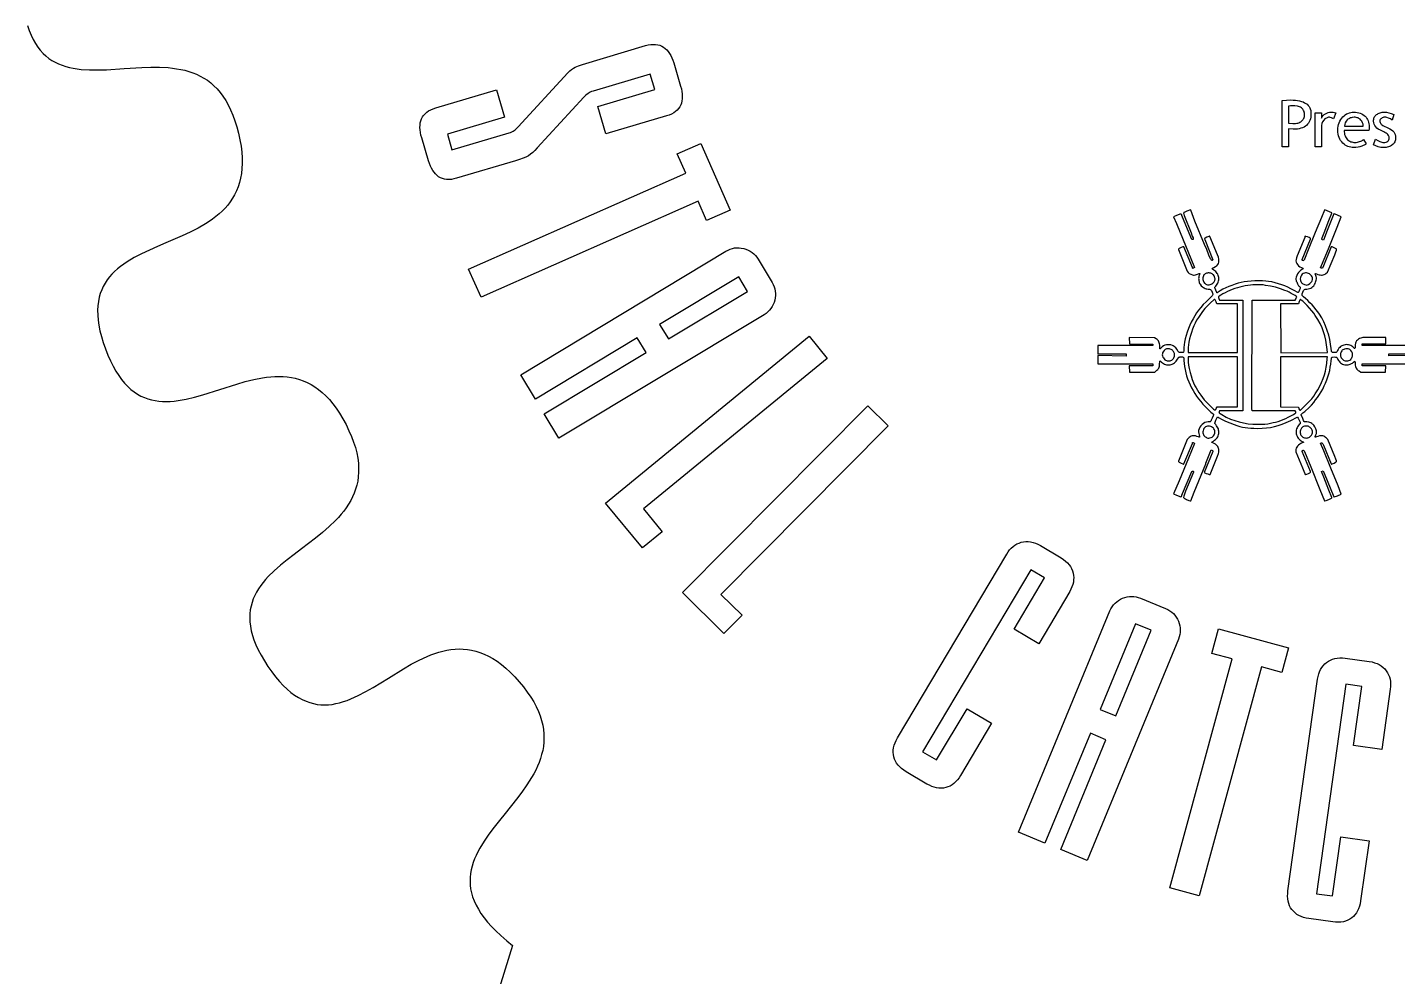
# Model space of a CAD drawing. Extents: x 6 to 265, y -82 to 305.
# Drawn here: x 10.3 to 128, y 79.3 to 160.9 of the extents above; entities that cross this region are included whole.
import ezdxf

# ---------------------------------------------------------------- set-up
doc = ezdxf.new("R2010")
doc.units = 0
doc.layers.add('PAGR', color=18, linetype='CONTINUOUS')

msp = doc.modelspace()

# ---------------------------------------------------------------- linework, layer by layer
at = {"layer": 'PAGR'}
msp.add_lwpolyline([(10.29, 161.05), (10.43, 160.62), (10.6, 160.22), (10.77, 159.85), (10.97, 159.51), (11.17, 159.21), (11.39, 158.93), (11.63, 158.67), (11.87, 158.45), (12.13, 158.24), (12.4, 158.06), (12.68, 157.9), (12.97, 157.76), (13.27, 157.64), (13.58, 157.54), (13.9, 157.46), (14.23, 157.39), (14.56, 157.33), (14.9, 157.29), (15.61, 157.25), (16.33, 157.24), (17.07, 157.26), (18.59, 157.36), (20.13, 157.46), (20.89, 157.48), (21.65, 157.48), (22.39, 157.44), (22.75, 157.4), (23.11, 157.35), (23.47, 157.29), (23.82, 157.21), (24.16, 157.12), (24.49, 157), (24.82, 156.87), (25.14, 156.72), (25.45, 156.54), (25.75, 156.35), (26.04, 156.13), (26.32, 155.88), (26.59, 155.61), (26.85, 155.31), (27.09, 154.98), (27.33, 154.63), (27.55, 154.24), (27.75, 153.82), (27.95, 153.37), (28.12, 152.88), (28.28, 152.36), (28.43, 151.8), (28.55, 151.23), (28.65, 150.69), (28.71, 150.17), (28.74, 149.68), (28.75, 149.21), (28.72, 148.77), (28.68, 148.34), (28.61, 147.94), (28.51, 147.56), (28.39, 147.19), (28.25, 146.85), (28.09, 146.52), (27.91, 146.21), (27.72, 145.91), (27.5, 145.63), (27.27, 145.36), (27.02, 145.11), (26.76, 144.87), (26.49, 144.64), (26.2, 144.42), (25.9, 144.22), (25.59, 144.02), (24.95, 143.65), (24.28, 143.3), (23.58, 142.98), (22.17, 142.37), (21.46, 142.07), (20.77, 141.76), (20.1, 141.44), (19.46, 141.11), (18.85, 140.75), (18.56, 140.56), (18.29, 140.35), (18.03, 140.15), (17.78, 139.93), (17.55, 139.69), (17.34, 139.45), (17.14, 139.19), (16.96, 138.93), (16.81, 138.64), (16.67, 138.34), (16.55, 138.03), (16.46, 137.7), (16.39, 137.35), (16.34, 136.98), (16.32, 136.59), (16.33, 136.18), (16.36, 135.75), (16.43, 135.3), (16.52, 134.83), (16.65, 134.33), (16.8, 133.81), (16.99, 133.27), (17.2, 132.73), (17.42, 132.23), (17.65, 131.78), (17.88, 131.36), (18.13, 130.97), (18.38, 130.63), (18.64, 130.31), (18.91, 130.03), (19.18, 129.78), (19.46, 129.57), (19.74, 129.38), (20.04, 129.21), (20.34, 129.08), (20.64, 128.97), (20.95, 128.88), (21.26, 128.82), (21.58, 128.77), (21.91, 128.75), (22.24, 128.74), (22.57, 128.76), (22.91, 128.78), (23.25, 128.83), (23.94, 128.95), (24.65, 129.12), (25.36, 129.32), (26.81, 129.78), (28.28, 130.25), (29.01, 130.46), (29.75, 130.64), (30.48, 130.78), (30.84, 130.84), (31.2, 130.87), (31.56, 130.9), (31.92, 130.91), (32.27, 130.89), (32.62, 130.87), (32.97, 130.82), (33.31, 130.74), (33.66, 130.65), (33.99, 130.53), (34.33, 130.39), (34.66, 130.22), (34.98, 130.02), (35.3, 129.79), (35.62, 129.53), (35.93, 129.24), (36.24, 128.92), (36.54, 128.56), (36.83, 128.17), (37.12, 127.74), (37.4, 127.27), (37.67, 126.76), (37.92, 126.24), (38.14, 125.74), (38.32, 125.25), (38.47, 124.78), (38.59, 124.33), (38.67, 123.89), (38.73, 123.46), (38.75, 123.06), (38.75, 122.66), (38.72, 122.28), (38.67, 121.91), (38.59, 121.55), (38.49, 121.2), (38.37, 120.87), (38.23, 120.54), (38.07, 120.23), (37.89, 119.92), (37.69, 119.62), (37.48, 119.33), (37.25, 119.05), (37.01, 118.78), (36.76, 118.51), (36.22, 117.99), (35.65, 117.5), (35.05, 117.01), (33.83, 116.08), (33.22, 115.61), (32.62, 115.15), (32.04, 114.68), (31.5, 114.2), (30.99, 113.7), (30.76, 113.44), (30.54, 113.18), (30.34, 112.92), (30.15, 112.64), (29.98, 112.36), (29.83, 112.07), (29.7, 111.78), (29.59, 111.47), (29.51, 111.16), (29.44, 110.84), (29.41, 110.5), (29.39, 110.16), (29.41, 109.8), (29.45, 109.43), (29.52, 109.05), (29.63, 108.65), (29.76, 108.25), (29.93, 107.82), (30.13, 107.39), (30.37, 106.94), (30.65, 106.47), (30.96, 105.98), (31.29, 105.51), (31.62, 105.08), (31.95, 104.69), (32.28, 104.34), (32.6, 104.03), (32.93, 103.75), (33.25, 103.51), (33.58, 103.3), (33.9, 103.13), (34.23, 102.98), (34.55, 102.87), (34.87, 102.78), (35.19, 102.72), (35.51, 102.68), (35.84, 102.68), (36.16, 102.69), (36.48, 102.72), (36.8, 102.78), (37.12, 102.86), (37.44, 102.95), (37.76, 103.06), (38.08, 103.18), (38.72, 103.47), (39.36, 103.81), (40.01, 104.17), (41.31, 104.97), (42.62, 105.78), (43.28, 106.16), (43.95, 106.52), (44.63, 106.83), (44.97, 106.97), (45.31, 107.1), (45.65, 107.21), (45.99, 107.3), (46.34, 107.37), (46.69, 107.43), (47.04, 107.47), (47.39, 107.48), (47.74, 107.47), (48.1, 107.44), (48.45, 107.38), (48.82, 107.3), (49.18, 107.18), (49.54, 107.04), (49.91, 106.86), (50.28, 106.66), (50.65, 106.42), (51.03, 106.14), (51.41, 105.83), (51.79, 105.48), (52.17, 105.09), (52.56, 104.66), (52.93, 104.22), (53.25, 103.78), (53.55, 103.35), (53.8, 102.93), (54.02, 102.52), (54.21, 102.11), (54.36, 101.72), (54.48, 101.32), (54.57, 100.94), (54.64, 100.56), (54.67, 100.19), (54.68, 99.82), (54.67, 99.46), (54.63, 99.1), (54.57, 98.75), (54.48, 98.41), (54.38, 98.07), (54.26, 97.73), (54.12, 97.4), (53.97, 97.07), (53.8, 96.75), (53.62, 96.42), (53.22, 95.79), (52.79, 95.17), (52.32, 94.56), (51.35, 93.35), (50.87, 92.75), (50.4, 92.15), (49.95, 91.56), (49.54, 90.96), (49.17, 90.35), (49, 90.05), (48.85, 89.74), (48.72, 89.43), (48.6, 89.12), (48.5, 88.81), (48.43, 88.49), (48.37, 88.17), (48.34, 87.85), (48.33, 87.52), (48.34, 87.19), (48.38, 86.86), (48.45, 86.52), (48.55, 86.18), (48.68, 85.83), (48.84, 85.47), (49.04, 85.12), (49.26, 84.75), (49.53, 84.38), (49.83, 84.01), (50.16, 83.63), (50.54, 83.24), (50.96, 82.84), (51.48, 82.39), (51.99, 82), (36.02, 30.45, 0.074892)], format="xyb", dxfattribs=at)
for points in [[(51.68, 151.84), (51.81, 151.88), (51.93, 151.92), (52.03, 151.97), (52.11, 152.03), (52.2, 152.09), (52.28, 152.17), (52.47, 152.36), (56.73, 156.99), (56.9, 157.16), (57.06, 157.29), (57.21, 157.4), (57.36, 157.48), (57.66, 157.61), (58, 157.72), (63.42, 159.33), (63.65, 159.39), (63.87, 159.43), (64.08, 159.44), (64.28, 159.44), (64.47, 159.41), (64.64, 159.36), (64.81, 159.29), (64.96, 159.2), (65.1, 159.09), (65.24, 158.97), (65.36, 158.82), (65.47, 158.66), (65.58, 158.48), (65.67, 158.29), (65.76, 158.07), (65.83, 157.84), (66.42, 155.85), (66.49, 155.62), (66.53, 155.39), (66.56, 155.18), (66.57, 154.97), (66.56, 154.77), (66.53, 154.58), (66.49, 154.4), (66.43, 154.23), (66.35, 154.07), (66.25, 153.93), (66.13, 153.79), (65.99, 153.67), (65.83, 153.55), (65.64, 153.45), (65.44, 153.36), (65.21, 153.29), (60, 151.74), (59.3, 154.09), (64.21, 155.55), (63.82, 156.89), (58.91, 155.43), (58.78, 155.39), (58.66, 155.34), (58.56, 155.28), (58.47, 155.22), (58.29, 155.08), (58.12, 154.91), (54.11, 150.55), (53.9, 150.31), (53.71, 150.14), (53.53, 149.99), (53.34, 149.86), (53.13, 149.75), (52.88, 149.65), (52.59, 149.55), (52.23, 149.44), (47.17, 147.94), (46.94, 147.88), (46.72, 147.84), (46.51, 147.83), (46.31, 147.83), (46.12, 147.86), (45.95, 147.9), (45.78, 147.97), (45.63, 148.07), (45.49, 148.18), (45.35, 148.3), (45.23, 148.45), (45.12, 148.61), (45.01, 148.79), (44.92, 148.98), (44.83, 149.2), (44.76, 149.43), (44.17, 151.42), (44.1, 151.65), (44.06, 151.88), (44.03, 152.09), (44.02, 152.3), (44.03, 152.5), (44.05, 152.69), (44.1, 152.87), (44.16, 153.04), (44.24, 153.2), (44.34, 153.34), (44.46, 153.48), (44.6, 153.6), (44.76, 153.72), (44.95, 153.82), (45.15, 153.9), (45.38, 153.98), (50.59, 155.53), (51.29, 153.17), (46.38, 151.72), (46.77, 150.38)], [(118.66, 152.17), (118.66, 150.63), (118.11, 150.63), (118.11, 154.63), (118.86, 154.66), (119.07, 154.65), (119.27, 154.64), (119.45, 154.62), (119.62, 154.58), (119.78, 154.54), (119.92, 154.49), (120.05, 154.43), (120.17, 154.37), (120.27, 154.29), (120.36, 154.2), (120.43, 154.11), (120.49, 154), (120.54, 153.89), (120.58, 153.76), (120.6, 153.63), (120.6, 153.49), (120.6, 153.33), (120.58, 153.18), (120.55, 153.03), (120.51, 152.9), (120.45, 152.78), (120.39, 152.67), (120.31, 152.57), (120.22, 152.48), (120.12, 152.4), (120, 152.33), (119.88, 152.28), (119.74, 152.23), (119.59, 152.19), (119.43, 152.16), (119.25, 152.15), (119.06, 152.14)], [(118.66, 154.14), (118.66, 152.66), (119.03, 152.63), (119.26, 152.65), (119.37, 152.66), (119.47, 152.68), (119.56, 152.71), (119.64, 152.75), (119.72, 152.79), (119.79, 152.83), (119.85, 152.89), (119.9, 152.95), (119.94, 153.01), (119.98, 153.08), (120.01, 153.16), (120.03, 153.25), (120.04, 153.34), (120.04, 153.43), (120.04, 153.52), (120.02, 153.61), (120, 153.68), (119.97, 153.75), (119.94, 153.82), (119.89, 153.88), (119.83, 153.93), (119.77, 153.98), (119.7, 154.03), (119.62, 154.06), (119.53, 154.09), (119.43, 154.12), (119.21, 154.15), (118.96, 154.17), (118.83, 154.16)], [(122.52, 153.05), (122.43, 153.11), (122.35, 153.14), (122.26, 153.16), (122.18, 153.17), (122.11, 153.17), (122.04, 153.16), (121.98, 153.14), (121.92, 153.11), (121.86, 153.07), (121.8, 153.03), (121.69, 152.92), (121.6, 152.79), (121.54, 152.64), (121.5, 152.48), (121.49, 152.31), (121.49, 150.63), (120.97, 150.63), (120.97, 153.55), (121.49, 153.55), (121.49, 153.09), (121.56, 153.21), (121.65, 153.32), (121.74, 153.41), (121.84, 153.48), (121.95, 153.54), (122.07, 153.58), (122.2, 153.6), (122.33, 153.61), (122.5, 153.6), (122.73, 153.56)], [(125.56, 152.04), (123.46, 152.04), (123.46, 151.92), (123.47, 151.8), (123.49, 151.69), (123.53, 151.59), (123.57, 151.49), (123.61, 151.41), (123.67, 151.33), (123.74, 151.25), (123.8, 151.2), (123.87, 151.15), (123.94, 151.11), (124.02, 151.07), (124.1, 151.05), (124.19, 151.03), (124.28, 151.02), (124.37, 151.01), (124.48, 151.02), (124.59, 151.03), (124.69, 151.05), (124.78, 151.08), (124.87, 151.11), (124.96, 151.16), (125.04, 151.21), (125.12, 151.27), (125.34, 150.9), (125.27, 150.84), (125.18, 150.79), (125.08, 150.74), (124.97, 150.69), (124.81, 150.64), (124.64, 150.61), (124.46, 150.58), (124.27, 150.58), (124.14, 150.58), (124.01, 150.6), (123.88, 150.63), (123.76, 150.67), (123.65, 150.72), (123.54, 150.79), (123.44, 150.86), (123.34, 150.95), (123.24, 151.06), (123.15, 151.17), (123.08, 151.3), (123.02, 151.43), (122.97, 151.58), (122.94, 151.73), (122.92, 151.89), (122.91, 152.06), (122.92, 152.24), (122.94, 152.4), (122.97, 152.56), (123.02, 152.71), (123.08, 152.85), (123.16, 152.98), (123.25, 153.11), (123.35, 153.22), (123.45, 153.31), (123.55, 153.39), (123.66, 153.46), (123.78, 153.51), (123.9, 153.55), (124.02, 153.58), (124.15, 153.6), (124.28, 153.61), (124.43, 153.6), (124.57, 153.59), (124.71, 153.56), (124.84, 153.52), (124.96, 153.47), (125.06, 153.41), (125.17, 153.34), (125.26, 153.26), (125.34, 153.17), (125.41, 153.07), (125.47, 152.97), (125.52, 152.86), (125.55, 152.75), (125.58, 152.62), (125.6, 152.5), (125.6, 152.36), (125.59, 152.19)], [(124.3, 153.17), (124.14, 153.16), (124.06, 153.14), (123.99, 153.12), (123.91, 153.08), (123.85, 153.05), (123.78, 153), (123.72, 152.95), (123.62, 152.84), (123.55, 152.71), (123.5, 152.57), (123.47, 152.42), (125.09, 152.42), (125.07, 152.57), (125.04, 152.71), (124.98, 152.83), (124.89, 152.94), (124.83, 153), (124.77, 153.04), (124.71, 153.08), (124.64, 153.12), (124.56, 153.14), (124.48, 153.16), (124.39, 153.17)], [(125.96, 150.81), (126.14, 151.3), (126.35, 151.17), (126.53, 151.08), (126.7, 151.03), (126.77, 151.02), (126.84, 151.01), (126.95, 151.02), (127.05, 151.04), (127.13, 151.07), (127.2, 151.11), (127.25, 151.17), (127.29, 151.24), (127.31, 151.32), (127.32, 151.42), (127.31, 151.49), (127.29, 151.56), (127.25, 151.62), (127.2, 151.69), (127.14, 151.75), (127.06, 151.81), (126.96, 151.86), (126.86, 151.91), (126.56, 152.06), (126.37, 152.16), (126.26, 152.25), (126.16, 152.35), (126.08, 152.47), (126.02, 152.58), (125.99, 152.71), (125.98, 152.84), (125.98, 152.93), (125.99, 153.02), (126.01, 153.09), (126.04, 153.17), (126.08, 153.23), (126.12, 153.3), (126.18, 153.35), (126.24, 153.41), (126.31, 153.45), (126.38, 153.5), (126.46, 153.53), (126.54, 153.56), (126.72, 153.6), (126.92, 153.61), (127.09, 153.6), (127.28, 153.56), (127.5, 153.5), (127.73, 153.41), (127.58, 152.93), (127.43, 153.03), (127.27, 153.11), (127.12, 153.16), (127.04, 153.17), (126.96, 153.17), (126.87, 153.17), (126.79, 153.15), (126.72, 153.12), (126.65, 153.08), (126.59, 153.04), (126.55, 152.99), (126.53, 152.93), (126.52, 152.86), (126.53, 152.8), (126.54, 152.73), (126.57, 152.67), (126.6, 152.62), (126.65, 152.57), (126.7, 152.52), (126.77, 152.48), (126.84, 152.44), (127.21, 152.27), (127.37, 152.19), (127.51, 152.1), (127.62, 152.01), (127.71, 151.91), (127.78, 151.81), (127.83, 151.69), (127.86, 151.56), (127.87, 151.41), (127.86, 151.32), (127.85, 151.23), (127.83, 151.14), (127.8, 151.06), (127.76, 150.99), (127.71, 150.92), (127.65, 150.86), (127.59, 150.8), (127.52, 150.75), (127.44, 150.7), (127.35, 150.66), (127.26, 150.63), (127.16, 150.61), (127.06, 150.59), (126.83, 150.58), (126.6, 150.59), (126.38, 150.63), (126.16, 150.71)], [(70.67, 145.2), (68.65, 144.31), (67.93, 145.96), (49.27, 137.72), (48.2, 140.13), (66.86, 148.37), (66.13, 150.02), (68.15, 150.91)], [(70.32, 141.66), (70.5, 141.76), (70.68, 141.84), (70.87, 141.9), (71.06, 141.94), (71.25, 141.95), (71.45, 141.95), (71.64, 141.93), (71.85, 141.89), (72.04, 141.83), (72.23, 141.76), (72.4, 141.67), (72.56, 141.56), (72.71, 141.44), (72.85, 141.3), (72.97, 141.14), (73.09, 140.97), (74.29, 138.98), (74.39, 138.8), (74.46, 138.61), (74.52, 138.43), (74.56, 138.24), (74.58, 138.04), (74.58, 137.85), (74.56, 137.65), (74.52, 137.45), (74.46, 137.25), (74.38, 137.07), (74.29, 136.9), (74.19, 136.74), (74.06, 136.59), (73.93, 136.45), (73.77, 136.32), (73.6, 136.21), (55.96, 125.6), (54.7, 127.7), (63.45, 132.96), (62.7, 134.22), (53.95, 128.95), (52.68, 131.05)], [(72.17, 138.21), (71.42, 139.46), (64.61, 135.37), (65.37, 134.12)], [(112.02, 138.82), (112.09, 138.86), (112.16, 138.91), (112.22, 138.98), (112.27, 139.04), (112.33, 139.15), (112.35, 139.2), (112.36, 139.25), (112.36, 139.3), (112.35, 139.36), (112.3, 139.49), (112.27, 139.56), (112.22, 139.62), (112.17, 139.67), (112.11, 139.71), (112.05, 139.75), (111.98, 139.77), (111.91, 139.79), (111.84, 139.8), (111.77, 139.8), (111.7, 139.79), (111.63, 139.78), (111.57, 139.75), (111.51, 139.71), (111.45, 139.67), (111.4, 139.62), (111.37, 139.55), (111.33, 139.47), (111.31, 139.38), (111.3, 139.3), (111.31, 139.22), (111.33, 139.14), (111.36, 139.07), (111.39, 139), (111.44, 138.93), (111.5, 138.88), (111.56, 138.84), (111.63, 138.8), (111.7, 138.78), (111.78, 138.77), (111.86, 138.77), (111.94, 138.79)], [(120.38, 138.81), (120.5, 138.88), (120.6, 138.97), (120.66, 139.05), (120.7, 139.13), (120.73, 139.22), (120.73, 139.3), (120.72, 139.38), (120.69, 139.46), (120.65, 139.54), (120.6, 139.61), (120.54, 139.67), (120.47, 139.72), (120.39, 139.76), (120.3, 139.79), (120.21, 139.81), (120.12, 139.8), (120.03, 139.78), (119.93, 139.74), (119.84, 139.68), (119.77, 139.6), (119.72, 139.5), (119.69, 139.39), (119.68, 139.28), (119.69, 139.16), (119.72, 139.06), (119.79, 138.96), (119.84, 138.91), (119.91, 138.86), (119.98, 138.82), (120.05, 138.79), (120.16, 138.76), (120.23, 138.75), (120.29, 138.77)], [(116.64, 126.81), (116.89, 126.84), (117.34, 126.93), (117.56, 126.98), (117.78, 127.04), (118, 127.11), (118.21, 127.19), (118.43, 127.28), (118.65, 127.39), (118.87, 127.51), (119.09, 127.64), (119.22, 127.72), (119.29, 127.77), (119.3, 127.79), (119.31, 127.82), (119.29, 127.86), (119.25, 127.95), (115.55, 127.95), (115.51, 128.14), (115.53, 137.45), (119.25, 137.47), (119.32, 137.6), (119.36, 137.7), (119.37, 137.74), (119.23, 137.85), (119.07, 137.95), (118.91, 138.04), (118.73, 138.13), (118.55, 138.22), (118.36, 138.3), (117.97, 138.44), (117.55, 138.57), (117.13, 138.66), (116.69, 138.73), (116.48, 138.76), (116.26, 138.77), (116.05, 138.78), (115.83, 138.78), (115.61, 138.76), (115.39, 138.74), (115.16, 138.71), (114.94, 138.68), (114.71, 138.63), (114.49, 138.58), (114.27, 138.51), (114.05, 138.45), (113.83, 138.37), (113.62, 138.29), (113.42, 138.19), (113.22, 138.1), (113.03, 137.99), (112.85, 137.88), (112.72, 137.8), (112.68, 137.77), (112.66, 137.75), (112.65, 137.72), (112.65, 137.69), (112.68, 137.61), (112.74, 137.47), (114.74, 137.47), (114.74, 127.95), (112.75, 127.95), (112.71, 127.87), (112.7, 127.84), (112.69, 127.82), (112.7, 127.79), (112.72, 127.77), (112.8, 127.71), (112.95, 127.62), (113.32, 127.41), (113.68, 127.24), (114.05, 127.1), (114.42, 126.99), (114.8, 126.9), (115.19, 126.84), (115.6, 126.81), (116.04, 126.8)], [(114.28, 132.96), (114.28, 137.13), (112.51, 137.13), (112.44, 137.31), (112.38, 137.44), (112.36, 137.48), (112.33, 137.5), (112.29, 137.52), (111.94, 137.19), (111.71, 136.96), (111.49, 136.73), (111.29, 136.48), (111.1, 136.23), (110.93, 135.98), (110.77, 135.73), (110.64, 135.48), (110.53, 135.25), (110.42, 134.97), (110.33, 134.69), (110.24, 134.41), (110.17, 134.13), (110.11, 133.86), (110.06, 133.61), (110.03, 133.39), (110.03, 133.19), (110.03, 132.96)], [(118, 132.94), (122.01, 132.96), (121.99, 133.23), (121.94, 133.63), (121.88, 134.01), (121.79, 134.38), (121.68, 134.74), (121.55, 135.09), (121.38, 135.44), (121.19, 135.79), (120.97, 136.15), (120.85, 136.33), (120.68, 136.54), (120.48, 136.77), (120.27, 136.99), (120.08, 137.19), (119.9, 137.36), (119.76, 137.47), (119.71, 137.5), (119.68, 137.51), (119.67, 137.5), (119.64, 137.46), (119.59, 137.33), (119.52, 137.15), (117.97, 137.13)], [(59.98, 120.02), (77.46, 134.35), (79.01, 132.45), (63.24, 119.52), (64.85, 117.55), (63.15, 116.16)], [(108.63, 132.3), (108.68, 132.34), (108.73, 132.39), (108.77, 132.45), (108.81, 132.51), (108.86, 132.63), (108.87, 132.74), (108.86, 132.86), (108.82, 132.98), (108.78, 133.05), (108.74, 133.11), (108.69, 133.16), (108.64, 133.2), (108.57, 133.23), (108.51, 133.25), (108.43, 133.27), (108.35, 133.27), (108.19, 133.26), (108.13, 133.24), (108.08, 133.22), (108.03, 133.18), (107.98, 133.14), (107.9, 133.03), (107.85, 132.94), (107.83, 132.85), (107.82, 132.76), (107.83, 132.66), (107.86, 132.57), (107.91, 132.49), (107.97, 132.4), (108.05, 132.33), (108.11, 132.29), (108.18, 132.27), (108.25, 132.25), (108.33, 132.24), (108.41, 132.24), (108.49, 132.25), (108.56, 132.27)], [(124.01, 132.37), (124.06, 132.43), (124.11, 132.5), (124.14, 132.58), (124.16, 132.65), (124.18, 132.78), (124.17, 132.85), (124.16, 132.91), (124.14, 132.97), (124.11, 133.02), (124.02, 133.14), (123.95, 133.21), (123.88, 133.25), (123.8, 133.27), (123.68, 133.27), (123.58, 133.27), (123.49, 133.25), (123.42, 133.23), (123.35, 133.19), (123.29, 133.15), (123.24, 133.09), (123.2, 133.02), (123.17, 132.94), (123.14, 132.86), (123.13, 132.78), (123.13, 132.71), (123.14, 132.64), (123.16, 132.58), (123.2, 132.51), (123.25, 132.45), (123.31, 132.38), (123.39, 132.31), (123.46, 132.27), (123.55, 132.25), (123.67, 132.24), (123.78, 132.25), (123.86, 132.26), (123.93, 132.3)], [(112.46, 128.14), (112.53, 128.29), (114.28, 128.29), (114.28, 132.58), (110.03, 132.58), (110.03, 132.35), (110.04, 132.13), (110.08, 131.86), (110.13, 131.57), (110.21, 131.25), (110.3, 130.94), (110.4, 130.63), (110.51, 130.35), (110.62, 130.1), (110.72, 129.91), (110.84, 129.71), (110.97, 129.51), (111.12, 129.3), (111.27, 129.1), (111.43, 128.9), (111.6, 128.71), (111.77, 128.54), (112.22, 128.09), (112.3, 128.04), (112.35, 128.02), (112.37, 128.02), (112.39, 128.03), (112.42, 128.06)], [(119.69, 127.99), (120.21, 128.51), (120.44, 128.75), (120.66, 128.99), (120.83, 129.21), (120.97, 129.4), (121.18, 129.74), (121.36, 130.06), (121.51, 130.39), (121.65, 130.72), (121.76, 131.04), (121.84, 131.36), (121.91, 131.69), (121.95, 132.01), (122, 132.44), (122.02, 132.58), (117.98, 132.58), (117.98, 128.29), (119.52, 128.27), (119.56, 128.13), (119.6, 128.03), (119.63, 128), (119.65, 127.99)], [(66.6, 112.33), (82.52, 128.38), (84.26, 126.65), (69.89, 112.17), (71.7, 110.38), (70.15, 108.81)], [(112.1, 125.69), (112.16, 125.74), (112.22, 125.8), (112.27, 125.87), (112.3, 125.93), (112.34, 126.03), (112.35, 126.13), (112.34, 126.23), (112.31, 126.31), (112.26, 126.39), (112.21, 126.46), (112.14, 126.52), (112.06, 126.57), (111.98, 126.61), (111.89, 126.63), (111.8, 126.64), (111.71, 126.63), (111.63, 126.61), (111.54, 126.57), (111.47, 126.5), (111.4, 126.42), (111.35, 126.33), (111.32, 126.24), (111.3, 126.15), (111.3, 126.06), (111.32, 125.98), (111.35, 125.9), (111.39, 125.83), (111.44, 125.77), (111.51, 125.71), (111.58, 125.67), (111.65, 125.63), (111.74, 125.61), (111.83, 125.61), (111.92, 125.62), (112.01, 125.65)], [(120.47, 125.69), (120.53, 125.73), (120.59, 125.79), (120.64, 125.85), (120.68, 125.91), (120.71, 125.98), (120.72, 126.05), (120.73, 126.13), (120.72, 126.2), (120.7, 126.27), (120.68, 126.33), (120.64, 126.4), (120.59, 126.45), (120.54, 126.51), (120.48, 126.55), (120.42, 126.59), (120.35, 126.62), (120.28, 126.63), (120.2, 126.64), (120.12, 126.64), (120.04, 126.62), (119.97, 126.6), (119.9, 126.56), (119.84, 126.51), (119.79, 126.46), (119.75, 126.4), (119.72, 126.34), (119.69, 126.27), (119.68, 126.2), (119.67, 126.13), (119.68, 126.05), (119.69, 125.98), (119.71, 125.92), (119.74, 125.85), (119.78, 125.79), (119.84, 125.74), (119.9, 125.69), (119.97, 125.66), (120.04, 125.63), (120.11, 125.62), (120.19, 125.61), (120.26, 125.62), (120.33, 125.63), (120.4, 125.66)], [(90.48, 96.61), (90.35, 96.41), (90.21, 96.22), (90.06, 96.06), (89.91, 95.92), (89.75, 95.8), (89.58, 95.7), (89.4, 95.62), (89.21, 95.56), (89.02, 95.52), (88.82, 95.51), (88.62, 95.51), (88.42, 95.54), (88.22, 95.59), (88.01, 95.66), (87.8, 95.76), (87.59, 95.87), (85.8, 96.93), (85.6, 97.06), (85.41, 97.2), (85.25, 97.35), (85.11, 97.5), (84.99, 97.67), (84.89, 97.84), (84.81, 98.02), (84.75, 98.21), (84.71, 98.4), (84.7, 98.59), (84.7, 98.79), (84.73, 98.99), (84.78, 99.2), (84.85, 99.4), (84.95, 99.61), (85.06, 99.83), (94.45, 115.63), (94.57, 115.82), (94.7, 115.99), (94.84, 116.15), (95, 116.28), (95.16, 116.4), (95.33, 116.5), (95.51, 116.58), (95.7, 116.65), (95.9, 116.69), (96.1, 116.71), (96.3, 116.71), (96.5, 116.69), (96.71, 116.64), (96.92, 116.57), (97.13, 116.48), (97.34, 116.36), (99.13, 115.3), (99.33, 115.17), (99.51, 115.03), (99.67, 114.88), (99.81, 114.72), (99.93, 114.56), (100.03, 114.38), (100.1, 114.2), (100.16, 114), (100.19, 113.8), (100.21, 113.61), (100.2, 113.41), (100.18, 113.21), (100.13, 113.01), (100.06, 112.81), (99.97, 112.61), (99.86, 112.41), (97.2, 107.93), (95.09, 109.18), (97.71, 113.58), (96.51, 114.29), (87.22, 98.65), (88.42, 97.94), (91.04, 102.34), (93.14, 101.09)], [(103.32, 110.75), (103.41, 110.93), (103.51, 111.11), (103.63, 111.26), (103.76, 111.41), (103.9, 111.54), (104.06, 111.65), (104.23, 111.75), (104.41, 111.84), (104.61, 111.91), (104.8, 111.96), (104.99, 111.99), (105.18, 112), (105.38, 111.99), (105.57, 111.96), (105.76, 111.91), (105.96, 111.84), (108.11, 110.95), (108.3, 110.87), (108.47, 110.77), (108.63, 110.65), (108.77, 110.52), (108.9, 110.38), (109.02, 110.22), (109.12, 110.05), (109.21, 109.86), (109.28, 109.67), (109.33, 109.48), (109.36, 109.29), (109.37, 109.09), (109.36, 108.9), (109.33, 108.71), (109.28, 108.51), (109.21, 108.32), (101.36, 89.29), (99.09, 90.23), (102.98, 99.67), (101.64, 100.23), (97.74, 90.79), (95.47, 91.72)], [(106.87, 109.08), (105.52, 109.64), (102.49, 102.29), (103.84, 101.74)], [(118.68, 107.58), (118.1, 105.46), (116.36, 105.93), (111, 86.25), (108.46, 86.95), (113.82, 106.62), (112.08, 107.1), (112.66, 109.22)], [(124.86, 85.82), (124.82, 85.58), (124.76, 85.36), (124.69, 85.15), (124.6, 84.96), (124.5, 84.79), (124.38, 84.63), (124.25, 84.48), (124.1, 84.36), (123.93, 84.25), (123.76, 84.16), (123.57, 84.09), (123.38, 84.04), (123.17, 84), (122.95, 83.99), (122.72, 83.99), (122.48, 84.02), (120.42, 84.31), (120.18, 84.35), (119.96, 84.41), (119.76, 84.48), (119.56, 84.57), (119.39, 84.67), (119.23, 84.79), (119.09, 84.93), (118.96, 85.08), (118.85, 85.24), (118.76, 85.41), (118.69, 85.6), (118.64, 85.8), (118.61, 86), (118.59, 86.22), (118.6, 86.45), (118.62, 86.69), (121.17, 104.89), (121.21, 105.11), (121.27, 105.33), (121.34, 105.52), (121.43, 105.71), (121.53, 105.88), (121.65, 106.04), (121.78, 106.19), (121.93, 106.32), (122.1, 106.44), (122.27, 106.53), (122.46, 106.61), (122.66, 106.66), (122.86, 106.7), (123.08, 106.72), (123.31, 106.71), (123.55, 106.69), (125.61, 106.4), (125.85, 106.36), (126.07, 106.3), (126.28, 106.22), (126.47, 106.13), (126.64, 106.02), (126.8, 105.9), (126.94, 105.76), (127.07, 105.6), (127.18, 105.43), (127.27, 105.25), (127.34, 105.07), (127.39, 104.87), (127.42, 104.67), (127.44, 104.46), (127.43, 104.24), (127.41, 104.02), (126.69, 98.85), (124.26, 99.19), (124.97, 104.26), (123.59, 104.46), (121.07, 86.44), (122.45, 86.25), (123.16, 91.32), (125.59, 90.98)]]:
    msp.add_lwpolyline(points, close=True, dxfattribs=at)
for points in [[(129.75, 133.56), (124.99, 133.56), (124.99, 133.69), (127.03, 133.69), (127.03, 134.24), (125.05, 134.24), (124.88, 134.19), (124.77, 134.15), (124.67, 134.1), (124.59, 134.03), (124.52, 133.95), (124.46, 133.85), (124.43, 133.75), (124.4, 133.63), (124.4, 133.49), (124.39, 133.35), (124.38, 133.29), (124.37, 133.29), (124.35, 133.3), (124.29, 133.36), (124.21, 133.44), (124.12, 133.5), (124.03, 133.56), (123.93, 133.59), (123.83, 133.62), (123.73, 133.63), (123.63, 133.64), (123.53, 133.62), (123.43, 133.6), (123.33, 133.57), (123.24, 133.52), (123.15, 133.47), (123.07, 133.4), (123, 133.32), (122.94, 133.23), (122.88, 133.13), (122.84, 133.04), (122.82, 133.01), (122.79, 132.99), (122.76, 132.97), (122.72, 132.97), (122.59, 132.96), (122.46, 132.97), (122.42, 132.98), (122.39, 133.01), (122.37, 133.05), (122.36, 133.11), (122.34, 133.31), (122.29, 133.68), (122.22, 134.07), (122.12, 134.46), (122, 134.85), (121.85, 135.24), (121.69, 135.6), (121.52, 135.94), (121.33, 136.24), (121.19, 136.45), (121.03, 136.65), (120.87, 136.85), (120.69, 137.05), (120.51, 137.24), (120.33, 137.43), (120.14, 137.6), (119.96, 137.75), (119.87, 137.83), (119.84, 137.86), (119.83, 137.9), (119.83, 137.94), (119.84, 137.99), (119.9, 138.13), (119.96, 138.28), (119.99, 138.32), (120.02, 138.36), (120.05, 138.38), (120.1, 138.39), (120.23, 138.41), (120.36, 138.43), (120.48, 138.46), (120.58, 138.5), (120.68, 138.55), (120.76, 138.62), (120.84, 138.7), (120.9, 138.79), (120.96, 138.89), (121, 138.99), (121.03, 139.09), (121.05, 139.18), (121.06, 139.28), (121.06, 139.38), (121.04, 139.48), (121.01, 139.58), (120.97, 139.69), (120.97, 139.73), (120.97, 139.73), (120.99, 139.74), (121.06, 139.72), (121.19, 139.67), (121.3, 139.64), (121.4, 139.62), (121.49, 139.61), (121.57, 139.61), (121.65, 139.63), (121.73, 139.66), (121.81, 139.7), (121.88, 139.76), (122.02, 139.87), (122.64, 141.36), (122.73, 141.61), (122.78, 141.75), (122.79, 141.8), (122.78, 141.84), (122.76, 141.87), (122.72, 141.89), (122.58, 141.96), (122.41, 142.03), (122.33, 142.05), (122.32, 142.04), (121.62, 140.25), (121.59, 140.22), (121.57, 140.21), (121.55, 140.21), (121.5, 140.21), (121.43, 140.24), (121.81, 141.19), (122.15, 142.02), (122.85, 143.73), (123.2, 144.63), (123.19, 144.63), (122.87, 144.77), (122.69, 144.84), (122.59, 144.87), (122.55, 144.87), (121.98, 143.44), (121.67, 142.62), (121.58, 142.65), (121.55, 142.66), (121.53, 142.68), (121.52, 142.7), (121.53, 142.74), (121.56, 142.81), (121.72, 143.23), (122.14, 144.29), (122.4, 144.92), (122.4, 144.97), (121.79, 145.21), (121.76, 145.18), (121.5, 144.57), (120.97, 143.27), (120.37, 141.79), (120.03, 140.98), (120, 140.9), (119.99, 140.88), (119.97, 140.86), (119.91, 140.85), (119.89, 140.86), (119.87, 140.87), (119.85, 140.89), (119.85, 140.92), (119.85, 140.96), (120.57, 142.7), (120.57, 142.74), (120.56, 142.76), (120.53, 142.78), (120.43, 142.84), (120.3, 142.89), (120.16, 142.94), (120.11, 142.95), (120.08, 142.94), (120.06, 142.93), (120.06, 142.91), (120.06, 142.85), (119.42, 141.27), (119.35, 141.09), (119.32, 140.96), (119.31, 140.84), (119.33, 140.72), (119.37, 140.61), (119.44, 140.51), (119.53, 140.41), (119.64, 140.33), (119.78, 140.26), (119.9, 140.2), (119.95, 140.16), (119.95, 140.15), (119.94, 140.14), (119.87, 140.11), (119.74, 140.04), (119.63, 139.95), (119.53, 139.84), (119.44, 139.72), (119.38, 139.58), (119.33, 139.44), (119.31, 139.31), (119.31, 139.24), (119.32, 139.17), (119.34, 139.1), (119.37, 139.02), (119.44, 138.85), (119.54, 138.7), (119.58, 138.65), (119.63, 138.61), (119.67, 138.57), (119.68, 138.55), (119.68, 138.53), (119.67, 138.46), (119.62, 138.33), (119.55, 138.17), (119.52, 138.13), (119.51, 138.11), (119.47, 138.11), (119.14, 138.3), (118.88, 138.44), (118.62, 138.56), (118.36, 138.68), (118.08, 138.78), (117.81, 138.87), (117.53, 138.95), (117.24, 139.02), (116.96, 139.07), (116.71, 139.1), (116.42, 139.12), (116.11, 139.12), (115.78, 139.12), (115.46, 139.1), (115.15, 139.07), (114.86, 139.03), (114.61, 138.98), (114.35, 138.92), (114.08, 138.83), (113.8, 138.73), (113.53, 138.63), (113.27, 138.51), (113.03, 138.39), (112.8, 138.27), (112.61, 138.14), (112.55, 138.1), (112.52, 138.1), (112.5, 138.11), (112.47, 138.17), (112.41, 138.31), (112.36, 138.45), (112.34, 138.53), (112.35, 138.56), (112.36, 138.59), (112.42, 138.66), (112.49, 138.74), (112.55, 138.83), (112.6, 138.92), (112.63, 139.01), (112.66, 139.11), (112.67, 139.21), (112.67, 139.3), (112.67, 139.4), (112.65, 139.5), (112.62, 139.59), (112.59, 139.68), (112.54, 139.76), (112.48, 139.84), (112.42, 139.92), (112.34, 139.98), (112.25, 140.04), (112.13, 140.12), (112.1, 140.15), (112.09, 140.17), (112.1, 140.19), (112.14, 140.21), (112.26, 140.27), (112.39, 140.34), (112.5, 140.42), (112.58, 140.51), (112.64, 140.62), (112.68, 140.73), (112.69, 140.86), (112.68, 140.99), (112.64, 141.14), (112.57, 141.36), (111.92, 142.93), (111.91, 142.95), (111.88, 142.95), (111.82, 142.94), (111.66, 142.87), (111.51, 142.78), (111.46, 142.75), (111.44, 142.73), (111.47, 142.68), (112.17, 140.91), (112.11, 140.87), (112.08, 140.86), (112.05, 140.89), (112.01, 140.94), (111.96, 141.02), (111.83, 141.32), (111.64, 141.8), (111.46, 142.25), (110.63, 144.25), (110.27, 145.19), (110.24, 145.22), (109.94, 145.1), (109.77, 145.03), (109.68, 144.98), (109.66, 144.95), (109.65, 144.93), (109.66, 144.85), (109.69, 144.72), (110.29, 143.23), (110.4, 142.96), (110.46, 142.8), (110.47, 142.75), (110.48, 142.71), (110.47, 142.68), (110.45, 142.67), (110.39, 142.66), (110.37, 142.66), (109.56, 144.59), (109.51, 144.73), (109.49, 144.79), (109.47, 144.82), (109.44, 144.85), (109.4, 144.85), (109.34, 144.84), (109.27, 144.82), (109.04, 144.72), (108.79, 144.61), (109.03, 144.05), (109.61, 142.64), (110.27, 141.03), (110.59, 140.27), (110.53, 140.23), (110.48, 140.2), (110.44, 140.19), (110.42, 140.2), (110.41, 140.23), (110.41, 140.27), (109.67, 142.04), (109.66, 142.05), (109.64, 142.05), (109.59, 142.03), (109.43, 141.97), (109.28, 141.89), (109.24, 141.86), (109.22, 141.84), (109.22, 141.8), (109.95, 139.96), (110.03, 139.84), (110.07, 139.8), (110.12, 139.76), (110.26, 139.68), (110.41, 139.62), (110.49, 139.6), (110.55, 139.6), (110.68, 139.62), (110.85, 139.68), (111, 139.74), (111.06, 139.76), (111.07, 139.75), (111.06, 139.73), (111.02, 139.66), (110.99, 139.59), (110.97, 139.51), (110.95, 139.41), (110.94, 139.31), (110.95, 139.22), (110.96, 139.13), (110.98, 139.05), (111, 138.97), (111.03, 138.9), (111.07, 138.83), (111.17, 138.7), (111.28, 138.59), (111.35, 138.55), (111.42, 138.51), (111.5, 138.47), (111.58, 138.44), (111.66, 138.42), (111.75, 138.41), (111.89, 138.39), (111.94, 138.38), (111.98, 138.36), (112.01, 138.32), (112.04, 138.28), (112.1, 138.14), (112.13, 138.05), (112.15, 137.99), (112.15, 137.93), (112.14, 137.88), (112.1, 137.82), (112.05, 137.76), (111.84, 137.57), (111.58, 137.31), (111.34, 137.07), (111.13, 136.84), (110.94, 136.61), (110.77, 136.37), (110.61, 136.12), (110.46, 135.86), (110.3, 135.57), (110.18, 135.3), (110.07, 135.02), (109.96, 134.72), (109.87, 134.42), (109.79, 134.13), (109.73, 133.85), (109.7, 133.61), (109.68, 133.39), (109.68, 133.24), (109.66, 133.09), (109.64, 133), (109.63, 132.98), (109.61, 132.96), (109.58, 132.95), (109.55, 132.95), (109.42, 132.96), (109.31, 132.97), (109.24, 132.99), (109.2, 133.03), (109.17, 133.08), (109.14, 133.15), (109.1, 133.22), (108.98, 133.35), (108.84, 133.47), (108.76, 133.52), (108.69, 133.56), (108.56, 133.61), (108.43, 133.63), (108.3, 133.63), (108.17, 133.62), (108.04, 133.58), (107.92, 133.52), (107.81, 133.44), (107.72, 133.35), (107.65, 133.27), (107.63, 133.26), (107.62, 133.26), (107.61, 133.28), (107.6, 133.33), (107.6, 133.48), (107.6, 133.6), (107.58, 133.7), (107.56, 133.8), (107.53, 133.88), (107.49, 133.96), (107.43, 134.02), (107.37, 134.08), (107.3, 134.13), (107.16, 134.22), (104.96, 134.24), (104.99, 133.71), (107.01, 133.68), (107.01, 133.56), (102.29, 133.56), (102.29, 132.84), (104.71, 132.84), (104.71, 132.65), (102.29, 132.69), (102.29, 131.99), (107.01, 131.99), (107.01, 131.82), (104.96, 131.82), (104.99, 131.28), (107.17, 131.28), (107.29, 131.37), (107.36, 131.43), (107.43, 131.49), (107.48, 131.56), (107.52, 131.62), (107.55, 131.7), (107.57, 131.78), (107.59, 131.98), (107.61, 132.15), (107.61, 132.2), (107.63, 132.22), (107.64, 132.23), (107.67, 132.21), (107.75, 132.14), (107.83, 132.07), (107.92, 132.01), (108, 131.96), (108.1, 131.93), (108.19, 131.91), (108.29, 131.9), (108.39, 131.9), (108.49, 131.91), (108.59, 131.94), (108.68, 131.97), (108.77, 132.01), (108.86, 132.07), (108.94, 132.13), (109.01, 132.2), (109.08, 132.29), (109.13, 132.38), (109.2, 132.49), (109.22, 132.53), (109.25, 132.55), (109.29, 132.57), (109.33, 132.58), (109.45, 132.58), (109.57, 132.58), (109.61, 132.56), (109.64, 132.54), (109.66, 132.5), (109.67, 132.45), (109.68, 132.27), (109.7, 132.01), (109.73, 131.75), (109.78, 131.49), (109.84, 131.22), (109.91, 130.96), (110, 130.7), (110.1, 130.44), (110.21, 130.18), (110.33, 129.93), (110.47, 129.68), (110.62, 129.44), (110.77, 129.2), (110.94, 128.97), (111.12, 128.75), (111.31, 128.53), (111.51, 128.32), (112, 127.83), (112.12, 127.74), (112.19, 127.68), (112.21, 127.65), (112.21, 127.62), (112.21, 127.57), (112.19, 127.51), (112.11, 127.32), (112.03, 127.13), (112, 127.07), (111.97, 127.03), (111.94, 127.01), (111.89, 126.99), (111.77, 126.99), (111.63, 126.97), (111.49, 126.93), (111.36, 126.86), (111.24, 126.77), (111.14, 126.67), (111.05, 126.54), (110.99, 126.41), (110.94, 126.26), (110.93, 126.15), (110.95, 126.01), (110.98, 125.87), (111.02, 125.73), (111.03, 125.7), (111.02, 125.69), (111, 125.69), (110.93, 125.71), (110.8, 125.75), (110.66, 125.79), (110.56, 125.81), (110.47, 125.81), (110.38, 125.79), (110.3, 125.76), (110.22, 125.71), (110.14, 125.66), (110.08, 125.61), (109.96, 125.48), (109.22, 123.62), (109.22, 123.58), (109.24, 123.56), (109.28, 123.52), (109.43, 123.45), (109.59, 123.38), (109.64, 123.37), (109.67, 123.36), (109.68, 123.38), (110.41, 125.13), (110.41, 125.18), (110.42, 125.21), (110.44, 125.22), (110.48, 125.21), (110.53, 125.19), (110.59, 125.15), (110.06, 123.89), (109.27, 121.93), (108.79, 120.8), (109.03, 120.7), (109.26, 120.6), (109.34, 120.57), (109.4, 120.56), (109.44, 120.57), (109.47, 120.59), (109.49, 120.63), (109.51, 120.69), (109.56, 120.83), (110.35, 122.74), (110.42, 122.75), (110.45, 122.75), (110.47, 122.75), (110.49, 122.73), (110.49, 122.72), (110.49, 122.67), (109.82, 121.04), (109.73, 120.79), (109.67, 120.6), (109.64, 120.49), (109.66, 120.46), (109.72, 120.42), (109.81, 120.37), (109.91, 120.32), (110.11, 120.24), (110.22, 120.21), (110.27, 120.21), (110.55, 120.95), (111.56, 123.39), (111.56, 123.45), (112.03, 124.58), (112.09, 124.56), (112.13, 124.53), (112.15, 124.51), (112.15, 124.49), (112.15, 124.44), (111.43, 122.65), (111.48, 122.62), (111.58, 122.57), (111.72, 122.52), (111.85, 122.48), (111.91, 122.47), (111.93, 122.48), (112.57, 124.06), (112.64, 124.28), (112.67, 124.38), (112.69, 124.47), (112.69, 124.56), (112.68, 124.65), (112.66, 124.72), (112.63, 124.8), (112.59, 124.87), (112.53, 124.95), (112.46, 125.01), (112.38, 125.07), (112.29, 125.13), (112.21, 125.17), (112.1, 125.21), (112.08, 125.23), (112.07, 125.24), (112.08, 125.26), (112.11, 125.28), (112.22, 125.35), (112.31, 125.41), (112.39, 125.47), (112.46, 125.54), (112.53, 125.62), (112.58, 125.71), (112.62, 125.8), (112.65, 125.9), (112.67, 125.99), (112.68, 126.09), (112.67, 126.19), (112.66, 126.29), (112.64, 126.39), (112.6, 126.49), (112.55, 126.58), (112.49, 126.67), (112.42, 126.76), (112.37, 126.83), (112.35, 126.86), (112.35, 126.89), (112.37, 126.98), (112.43, 127.14), (112.56, 127.43), (112.61, 127.41), (112.7, 127.35), (112.92, 127.23), (113.25, 127.07), (113.63, 126.9), (113.99, 126.76), (114.24, 126.68), (114.48, 126.61), (114.71, 126.55), (114.94, 126.51), (115.17, 126.48), (115.42, 126.46), (115.7, 126.45), (116, 126.44), (116.4, 126.45), (116.77, 126.48), (117.12, 126.52), (117.45, 126.59), (117.78, 126.68), (118.12, 126.8), (118.48, 126.94), (118.86, 127.12), (119.42, 127.39), (119.44, 127.39), (119.49, 127.32), (119.59, 127.13), (119.66, 126.98), (119.67, 126.93), (119.68, 126.89), (119.67, 126.85), (119.66, 126.82), (119.59, 126.76), (119.51, 126.67), (119.45, 126.58), (119.4, 126.49), (119.36, 126.39), (119.33, 126.29), (119.32, 126.18), (119.32, 126.08), (119.33, 125.97), (119.36, 125.87), (119.4, 125.77), (119.44, 125.68), (119.5, 125.59), (119.58, 125.51), (119.66, 125.43), (119.75, 125.37), (119.85, 125.31), (119.94, 125.27), (119.97, 125.26), (119.97, 125.24), (119.97, 125.23), (119.94, 125.22), (119.85, 125.19), (119.73, 125.13), (119.63, 125.07), (119.53, 125), (119.45, 124.92), (119.38, 124.83), (119.33, 124.73), (119.3, 124.63), (119.29, 124.53), (119.29, 124.43), (119.87, 123.04), (119.98, 122.75), (120.06, 122.55), (120.1, 122.48), (120.13, 122.46), (120.23, 122.49), (120.38, 122.55), (120.51, 122.63), (120.55, 122.66), (120.57, 122.68), (120.57, 122.72), (119.85, 124.44), (119.85, 124.49), (119.85, 124.52), (119.87, 124.54), (119.89, 124.55), (119.91, 124.56), (119.94, 124.56), (119.97, 124.55), (119.99, 124.54), (120, 124.51), (120.03, 124.44), (120.58, 123.12), (121.36, 121.17), (121.77, 120.21), (121.79, 120.21), (121.91, 120.25), (122.12, 120.33), (122.31, 120.42), (122.37, 120.45), (122.4, 120.47), (122.4, 120.5), (122.14, 121.13), (121.7, 122.24), (121.51, 122.72), (121.66, 122.8), (121.98, 121.97), (122.55, 120.55), (122.59, 120.55), (122.87, 120.65), (123.19, 120.78), (123.2, 120.79), (122.93, 121.49), (122.3, 123.01), (121.69, 124.51), (121.43, 125.18), (121.51, 125.2), (121.54, 125.2), (121.57, 125.18), (121.6, 125.15), (121.63, 125.1), (121.68, 124.99), (122.32, 123.38), (122.33, 123.36), (122.36, 123.36), (122.41, 123.38), (122.59, 123.45), (122.72, 123.52), (122.76, 123.55), (122.78, 123.58), (122.79, 123.61), (122.78, 123.66), (122.73, 123.79), (122.65, 124.01), (122.04, 125.49), (121.92, 125.61), (121.86, 125.66), (121.78, 125.71), (121.7, 125.76), (121.62, 125.79), (121.52, 125.81), (121.44, 125.81), (121.34, 125.79), (121.2, 125.75), (121.06, 125.7), (120.99, 125.68), (120.97, 125.68), (120.97, 125.69), (120.97, 125.73), (121.02, 125.87), (121.06, 126.01), (121.07, 126.13), (121.06, 126.24), (121.01, 126.41), (120.94, 126.57), (120.84, 126.71), (120.79, 126.76), (120.73, 126.81), (120.66, 126.86), (120.58, 126.9), (120.42, 126.96), (120.25, 127), (120.18, 127), (120.12, 126.99), (120.09, 126.99), (120.07, 126.99), (120.04, 127), (120.02, 127.03), (119.97, 127.12), (119.89, 127.29), (119.76, 127.6), (119.76, 127.64), (119.77, 127.66), (119.81, 127.69), (119.91, 127.77), (120.06, 127.88), (120.44, 128.24), (120.64, 128.44), (120.83, 128.66), (121, 128.88), (121.17, 129.1), (121.33, 129.34), (121.48, 129.58), (121.62, 129.82), (121.74, 130.08), (121.86, 130.33), (121.96, 130.6), (122.06, 130.86), (122.14, 131.13), (122.21, 131.41), (122.26, 131.69), (122.31, 131.97), (122.34, 132.25), (122.36, 132.44), (122.37, 132.5), (122.39, 132.54), (122.42, 132.56), (122.46, 132.57), (122.58, 132.58), (122.71, 132.57), (122.75, 132.57), (122.79, 132.55), (122.81, 132.53), (122.84, 132.49), (122.9, 132.37), (122.95, 132.28), (123.01, 132.2), (123.07, 132.13), (123.15, 132.07), (123.23, 132.01), (123.31, 131.97), (123.4, 131.94), (123.5, 131.91), (123.59, 131.9), (123.69, 131.9), (123.79, 131.91), (123.89, 131.93), (123.98, 131.96), (124.07, 132), (124.16, 132.05), (124.25, 132.12), (124.33, 132.18), (124.35, 132.2), (124.37, 132.19), (124.38, 132.17), (124.39, 132.12), (124.4, 131.96), (124.41, 131.86), (124.43, 131.76), (124.46, 131.68), (124.49, 131.6), (124.54, 131.54), (124.59, 131.48), (124.66, 131.42), (124.74, 131.37), (124.88, 131.28), (127.01, 131.28), (127.04, 131.82), (124.99, 131.82), (124.99, 131.99), (129.76, 131.99)], [(129.73, 132.69), (127.29, 132.66), (127.29, 132.84), (129.75, 132.84)]]:
    msp.add_lwpolyline(points, dxfattribs=at)

doc.saveas('drawing.dxf')
